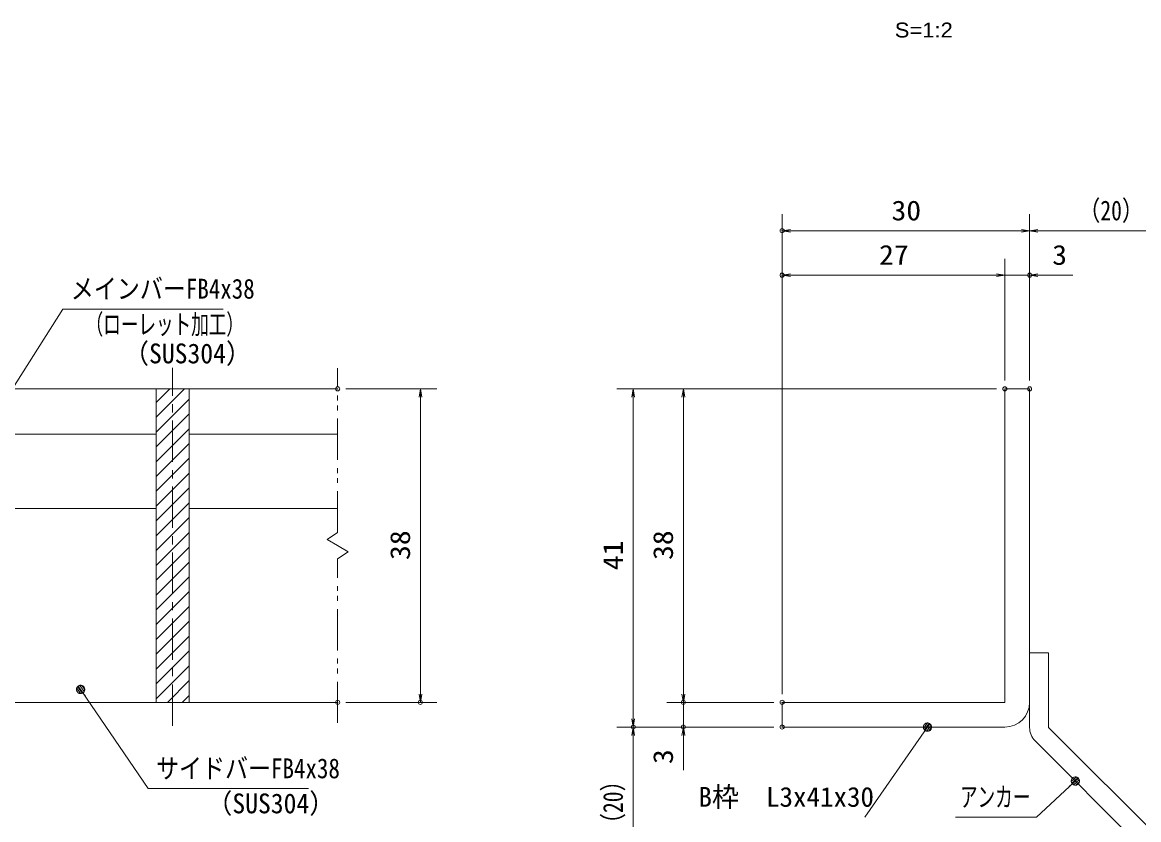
# Model space of a CAD drawing. Units: millimetres, scale not verified, with parts at other scales. Extents: x -1050 to 1050, y -742 to 742.
# Drawn here: x -337 to 340, y -480 to 3 of the extents above; entities that cross this region are included whole.
import ezdxf
from ezdxf.enums import TextEntityAlignment as Align

# ---------------------------------------------------------------- set-up
doc = ezdxf.new("R2010")
doc.units = ezdxf.units.MM
doc.header["$LTSCALE"] = 5
doc.header["$PDMODE"] = 32
doc.header["$PDSIZE"] = 2.5
doc.linetypes.add('CHAIN1', pattern=[8, 5, -1, 1, -1])
doc.linetypes.add('DOUBLE_CHAIN1', pattern=[8.8, 5, -1, 0.6, -0.6, 0.6, -1])
for name, color, linetype, lineweight in [('0-1_寸法注釈', 2, 'Continuous', 9), ('0-2_想像線', 134, 'DOUBLE_CHAIN1', 9), ('0-3_ハッチング', 4, 'Continuous', 9), ('0-4_0', 2, 'Continuous', 9), ('0-5_DEFPOINTS', 134, 'Continuous', 9), ('0-6_枠', 7, 'Continuous', 9), ('0-7_蓋', 5, 'Continuous', 9), ('0-8_アンカー', 7, 'Continuous', 9), ('0-9_中心線', 6, 'CHAIN1', 9)]:
    doc.layers.add(name, color=color, linetype=linetype, lineweight=lineweight)
doc.styles.add('HG丸ｺﾞｼｯｸM-PRO', font='')
doc.styles.add('ＭＳ ゴシック', font='')
doc.styles.get('HG丸ｺﾞｼｯｸM-PRO').set_extended_font_data('HG丸ｺﾞｼｯｸM-PRO')
doc.styles.get('ＭＳ ゴシック').set_extended_font_data('MS Gothic')

# ---------------------------------------------------------------- blocks, each defined once
blk = doc.blocks.new('_OPEN')
at = {"layer": '0-4_0'}
blk.add_line((0, 0), (-5, 0), dxfattribs=at)
blk.add_lwpolyline([(-5, 0.833), (0, 0), (-5, -0.833)], dxfattribs=at)
blk = doc.blocks.new('A$C6EB770D1')
at = {"layer": '0-8_アンカー'}
for p, q in [((130.257, 96.52), (45.237, 11.5)), ((138.388, 88.388), (130.257, 96.52)), ((138.388, 88.388), (53.368, 3.368)), ((0, 11.5), (45.237, 11.5)), ((0, 11.5), (0, 0)), ((0, 0), (45.237, 0))]:
    blk.add_line(p, q, dxfattribs=at)
blk.add_arc((45.237, 11.5), 11.5, 270, 315, dxfattribs=at)
blk = doc.blocks.new('_Dot')
at = {"layer": '0-4_0'}
for p, q in [((-2.5, 0), (-5, 0)), ((2.445, 0.5), (-2.445, 0.5)), ((1.997, 1.5), (-1.997, 1.5)), ((2.289, -0.995), (-2.289, -0.995)), ((1.499, -1.995), (-1.499, -1.995))]:
    blk.add_line(p, q, dxfattribs=at)
for points in [[(2.5, 0), (2.48, 0.313), (2.421, 0.622), (2.324, 0.92), (2.191, 1.204), (2.023, 1.469), (1.822, 1.711), (1.594, 1.926), (1.34, 2.111), (1.064, 2.262), (0.773, 2.378), (0.468, 2.456), (0.157, 2.495), (-0.157, 2.495), (-0.468, 2.456), (-0.773, 2.378), (-1.064, 2.262), (-1.34, 2.111), (-1.594, 1.926), (-1.822, 1.711), (-2.023, 1.469), (-2.191, 1.204), (-2.324, 0.92), (-2.421, 0.622), (-2.48, 0.313), (-2.5, 0), (0, 0)], [(-2.5, 0), (-2.48, -0.313), (-2.421, -0.622), (-2.324, -0.92), (-2.191, -1.204), (-2.023, -1.469), (-1.822, -1.711), (-1.594, -1.926), (-1.34, -2.111), (-1.064, -2.262), (-0.773, -2.378), (-0.468, -2.456), (-0.157, -2.495), (0.157, -2.495), (0.468, -2.456), (0.773, -2.378), (1.064, -2.262), (1.34, -2.111), (1.594, -1.926), (1.822, -1.711), (2.023, -1.469), (2.191, -1.204), (2.324, -0.92), (2.421, -0.622), (2.48, -0.313), (2.5, 0), (0, 0)]]:
    blk.add_lwpolyline(points, close=True, dxfattribs=at)

msp = doc.modelspace()

# ---------------------------------------------------------------- linework, layer by layer
at = {"layer": '0-1_寸法注釈'}
for p, q in [((123.93, -403.808), (123.93, -112.974)), ((273.93, -213.808), (273.93, -112.974)), ((273.93, -213.808), (273.93, -112.974)), ((268.93, -122.974), (128.93, -122.974)), ((278.93, -122.974), (365.45, -122.974)), ((123.93, -403.808), (123.93, -139.9)), ((258.93, -213.808), (258.93, -139.9)), ((258.93, -213.808), (258.93, -139.9)), ((273.93, -213.808), (273.93, -139.9)), ((253.93, -149.9), (128.93, -149.9)), ((253.93, -149.9), (248.93, -149.9)), ((258.93, -149.9), (273.93, -149.9)), ((278.93, -149.9), (300.043, -149.9)), ((-140.45, -218.808), (-85.285, -218.808)), ((253.93, -218.808), (23.705, -218.808)), ((253.93, -218.808), (54.081, -218.808)), ((-95.285, -223.808), (-95.285, -403.808)), ((33.705, -223.808), (33.705, -418.808)), ((64.081, -223.808), (64.081, -403.808)), ((64.081, -403.808), (64.081, -398.808)), ((-140.45, -408.808), (-85.285, -408.808)), ((118.93, -408.808), (54.081, -408.808)), ((118.93, -408.808), (54.081, -408.808)), ((64.081, -408.808), (64.081, -423.808)), ((118.93, -423.808), (23.705, -423.808)), ((118.93, -423.808), (23.705, -423.808)), ((118.93, -423.808), (54.081, -423.808)), ((174.029, -478.398), (211.499, -424.629)), ((33.705, -512.197), (33.705, -428.808)), ((64.081, -428.808), (64.081, -449.922))]:
    msp.add_line(p, q, dxfattribs=at)
for points in [[(-214.764, -170.417), (-311.954, -170.417), (-365.465, -254.666)], [(-163.143, -461.117), (-260.333, -461.117), (-300.643, -401.797)], [(229.04, -478.428), (278.094, -478.428), (300.899, -457.189)]]:
    msp.add_lwpolyline(points, dxfattribs=at)
at = {"layer": '0-2_想像線'}
for p, q in [((-145.45, -305.859), (-145.45, -206.308)), ((-139.157, -317.545), (-145.45, -313.808)), ((-145.45, -321.757), (-139.157, -317.545)), ((-145.45, -421.308), (-145.45, -321.757))]:
    msp.add_line(p, q, dxfattribs=at)
msp.add_lwpolyline([(-145.45, -305.859), (-151.743, -310.072), (-145.45, -313.808)], dxfattribs=at)
at = {"layer": '0-3_ハッチング'}
for p, q in [((-255.45, -227.019), (-247.239, -218.808)), ((-255.45, -235.999), (-238.259, -218.808)), ((-255.45, -244.98), (-235.45, -224.98)), ((-255.45, -253.96), (-235.45, -233.96)), ((-255.45, -262.94), (-235.45, -242.94)), ((-255.45, -271.92), (-235.45, -251.92)), ((-255.45, -280.901), (-235.45, -260.901)), ((-255.45, -289.881), (-235.45, -269.881)), ((-255.45, -298.861), (-235.45, -278.861)), ((-255.45, -307.841), (-235.45, -287.841)), ((-255.45, -316.822), (-235.45, -296.822)), ((-255.45, -325.802), (-235.45, -305.802)), ((-255.45, -334.782), (-235.45, -314.782)), ((-255.45, -343.762), (-235.45, -323.762)), ((-255.45, -352.743), (-235.45, -332.743)), ((-255.45, -361.723), (-235.45, -341.723)), ((-255.45, -370.703), (-235.45, -350.703)), ((-255.45, -379.684), (-235.45, -359.684)), ((-255.45, -388.664), (-235.45, -368.664)), ((-255.45, -397.644), (-235.45, -377.644)), ((-255.45, -406.624), (-235.45, -386.624)), ((-248.654, -408.808), (-235.45, -395.605)), ((-239.674, -408.808), (-235.45, -404.585))]:
    msp.add_line(p, q, dxfattribs=at)
msp.add_lwpolyline([(-235.45, -218.808), (-255.45, -218.808), (-255.45, -408.808), (-235.45, -408.808)], close=True, dxfattribs=at)
at = {"layer": '0-5_DEFPOINTS'}
for p in [(123.93, -122.974), (123.93, -149.9), (273.93, -149.9), (-145.45, -218.808), (258.93, -218.808), (273.93, -218.808), (273.93, -218.808), (-145.45, -408.808), (-95.285, -408.808), (64.081, -408.808), (123.93, -408.808), (33.705, -423.808), (64.081, -423.808), (123.93, -423.808)]:
    msp.add_point(p, dxfattribs=at)
at = {"layer": '0-6_枠'}
for p, q in [((258.93, -218.808), (273.93, -218.808)), ((258.93, -408.808), (258.93, -218.808)), ((273.93, -218.808), (273.93, -408.808)), ((123.93, -408.808), (258.93, -408.808)), ((123.93, -408.808), (123.93, -423.808)), ((123.93, -423.808), (258.93, -423.808))]:
    msp.add_line(p, q, dxfattribs=at)
msp.add_arc((258.93, -408.808), 15, 270, 0, dxfattribs=at)
at = {"layer": '0-7_蓋'}
for p, q in [((-845.45, -218.808), (-145.45, -218.808)), ((-255.45, -218.808), (-235.45, -218.808)), ((-255.45, -218.808), (-255.45, -408.808)), ((-235.45, -408.808), (-235.45, -218.808)), ((-360.45, -246.308), (-255.45, -246.308)), ((-235.45, -246.308), (-145.45, -246.308)), ((-360.45, -291.308), (-255.45, -291.308)), ((-235.45, -291.308), (-145.45, -291.308)), ((-845.45, -408.808), (-145.45, -408.808)), ((-255.45, -408.808), (-235.45, -408.808))]:
    msp.add_line(p, q, dxfattribs=at)
at = {"layer": '0-9_中心線'}
msp.add_line((-245.45, -423.035), (-245.45, -206.106), dxfattribs=at)

# ---------------------------------------------------------------- block references
at = {"layer": '0-1_寸法注釈'}
for name, p, rotation in [('_OPEN', (123.93, -122.974), 180), ('_OPEN', (273.93, -122.974), 180), ('_OPEN', (123.93, -149.9), 180), ('_OPEN', (273.93, -149.9), 180), ('_OPEN', (-95.285, -218.808), 90), ('_OPEN', (33.705, -218.808), 90), ('_OPEN', (64.081, -218.808), 90), ('_Dot', (-301.215, -400.977), 124.85308), ('_OPEN', (-95.285, -408.808), 270), ('_OPEN', (64.081, -408.808), 270), ('_OPEN', (64.081, -408.808), 270), ('_OPEN', (33.705, -423.808), 270), ('_OPEN', (33.705, -423.808), 90), ('_OPEN', (64.081, -423.808), 90), ('_Dot', (212.071, -423.808), 55.12857), ('_Dot', (301.645, -456.523), 41.73927)]:
    msp.add_blockref(name, p, dxfattribs=dict(at, rotation=rotation))
for p in [(273.93, -122.974), (258.93, -149.9), (258.93, -149.9)]:
    msp.add_blockref('_OPEN', p, dxfattribs=at)
at = {"layer": '0-8_アンカー', "rotation": 270}
msp.add_blockref('A$C6EB770D1', (273.93, -378.808), dxfattribs=at)

# ---------------------------------------------------------------- texts
at = {"layer": '0-1_寸法注釈', "color": 7}
for s, height, style, width, p in [('S=1:2', 9.054, 'HG丸ｺﾞｼｯｸM-PRO', 1.1, (192.217, -8.547)), ('30', 12.02, 'ＭＳ ゴシック', 1.1, (190.197, -120.287)), ('（20）', 12.02, 'ＭＳ ゴシック', 0.8, (303.675, -120.287)), ('27', 12.02, 'ＭＳ ゴシック', 1.1, (182.697, -147.213)), ('3', 12.02, 'ＭＳ ゴシック', 1.1, (287.62, -147.213)), ('メインバーFB4x38', 12.03, 'ＭＳ ゴシック', 0.85, (-307.177, -167.73)), ('（ローレット加工）', 12.02, 'ＭＳ ゴシック', 0.65, (-298.177, -189.285)), ('（SUS304）', 12.02, 'ＭＳ ゴシック', 0.95, (-275.33, -206.949)), ('サイドバーFB4x38', 12.03, 'ＭＳ ゴシック', 0.85, (-255.556, -458.43)), ('アンカー', 12.02, 'ＭＳ ゴシック', 0.65, (231.746, -475.741)), ('（SUS304）', 12.02, 'ＭＳ ゴシック', 0.95, (-224.847, -479.674))]:
    msp.add_text(s, height=height, dxfattribs=dict(at, style=style, width=width)).set_placement(p, align=Align.BOTTOM_LEFT)
at = {"layer": '0-1_寸法注釈', "color": 7, "style": 'ＭＳ ゴシック'}
for s, width, p in [('38', 1.1, (-97.972, -322.542)), ('38', 1.1, (61.394, -322.542)), ('41', 1.1, (31.017, -328.732)), ('3', 1.1, (61.394, -446.232)), ('（20）', 0.8, (31.017, -489.017))]:
    msp.add_text(s, height=12.02, rotation=90, dxfattribs=dict(at, width=width)).set_placement(p, align=Align.BOTTOM_LEFT)
msp.add_text('B枠\u3000L3x41x30', height=12.02, dxfattribs=at).set_placement((73.225, -475.711), align=Align.BOTTOM_LEFT)

doc.saveas('drawing.dxf')
